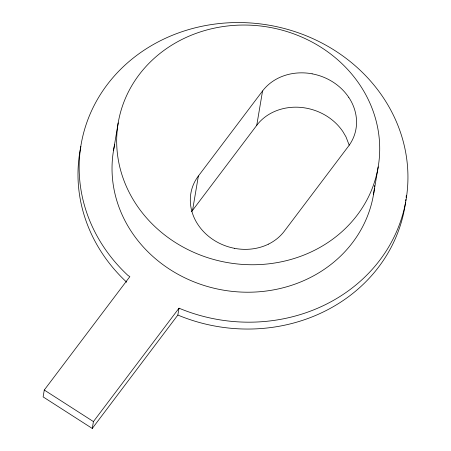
<?xml version="1.0" encoding="UTF-8"?>
<svg xmlns="http://www.w3.org/2000/svg" width="451" height="451" viewBox="0 0 451 451"><rect width="100%" height="100%" fill="white"/><g stroke="black" fill="none" stroke-linecap="round" stroke-linejoin="round"><path stroke-width="0.68" d="M92.269 428.45L93.43 421.584L179.008 308.18A164.807 149.366 9.6 0 0 407.941 178.044A164.807 149.366 9.6 0 0 180.671 32.156A164.807 149.366 9.6 0 0 127.875 275.358L129.849 276.626L44.277 390.03L43.116 396.897L92.269 428.45L177.846 315.046A164.807 149.366 9.6 0 0 405.584 202.082M113.545 150.38L118.19 122.909M191.557 211.75A47.507 43.059 9.6 0 1 192.56 210.352L198.378 176.02L262.561 90.967A47.513 43.059 9.6 0 1 278.374 78.074C288.758 72.966 300.811 71.709 312.137 73.812M177.846 315.046L179.008 308.18M262.561 90.967L256.754 125.305L192.571 210.358M373.546 194.353L378.192 166.887A131.844 119.492 9.6 0 0 200.447 31.869A131.844 119.492 9.6 0 0 165.934 235.941A131.844 119.492 9.6 0 0 378.192 166.887M268.452 244.149C258.057 249.234 246.004 250.491 234.678 248.377M44.277 390.03L93.43 421.584M348.736 97.303C354.745 106.21 357.733 117.288 356.138 127.988A47.513 43.059 9.6 0 1 348.522 146.147L284.277 231.262A47.513 43.065 9.6 0 1 268.446 244.143M349.209 145.194L345.99 136.884L342.923 131.641A54.097 49.029 9.6 0 0 306.325 108.167C295.005 106.019 282.952 107.327 272.562 112.406A47.513 43.059 9.6 0 0 256.743 125.299M126.714 282.23A164.807 149.366 9.6 0 1 80.881 146.479M406.312 195.413A164.807 149.366 9.6 0 1 406.125 197.42M405.917 199.415A164.807 149.366 9.6 0 1 405.759 200.751M374.398 188.27A131.844 119.492 9.6 0 1 223.617 290.185A131.844 119.492 9.6 0 1 114.74 144.354M374.668 185.553A131.844 119.492 9.6 0 1 374.539 186.911M234.678 248.354A54.097 49.029 9.6 0 1 198.124 224.846C192.081 215.956 189.138 204.855 190.728 194.167A47.507 43.059 9.6 0 1 198.367 176.014M312.131 73.834A54.097 49.029 9.6 0 1 348.713 97.315"/></g></svg>
